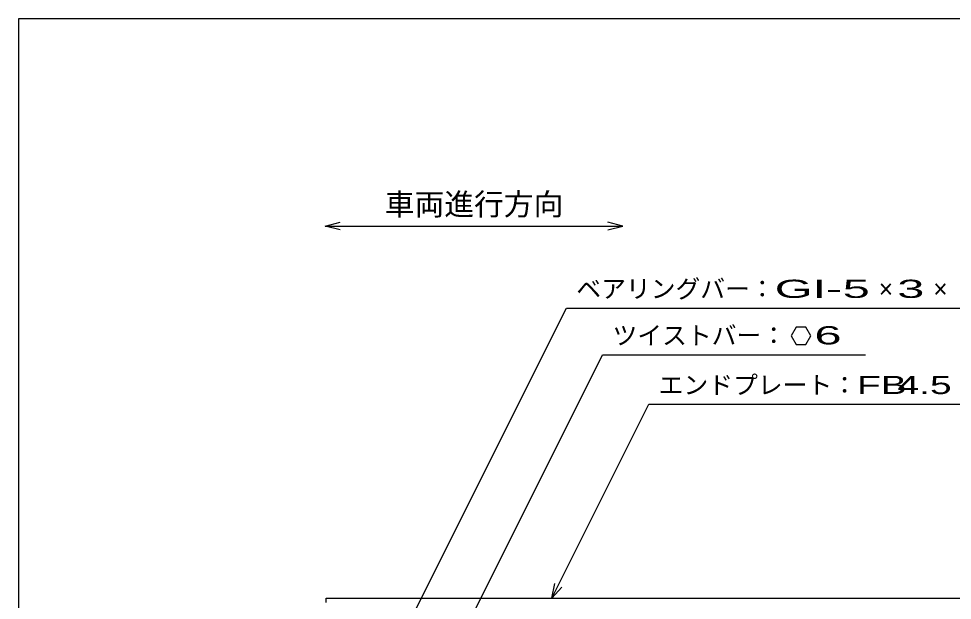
# Model space of a CAD drawing. Units: millimetres, scale not verified. Extents: x -1820 to 1731, y -1282 to 1054.
# Drawn here: x -1729 to -788, y 467 to 1054 of the extents above; entities that cross this region are included whole.
import ezdxf
from ezdxf.enums import TextEntityAlignment as Align

# ---------------------------------------------------------------- set-up
doc = ezdxf.new("R2010")
doc.units = ezdxf.units.MM
doc.header["$LTSCALE"] = 10
for name, color, linetype, lineweight in [('0_2', 150, 'Continuous', 25), ('16', 3, 'Continuous', 25), ('22', 4, 'Continuous', 25)]:
    doc.layers.add(name, color=color, linetype=linetype, lineweight=lineweight)
doc.styles.add('ベクトル', font='')
doc.styles.get('ベクトル').set_extended_font_data('ベクトル')

msp = doc.modelspace()

# ---------------------------------------------------------------- linework, layer by layer
at = {"layer": '0_2'}
for p, q in [((-1729, -1146.5), (-1729, 1053.5)), ((-1729, 1053.5), (1731, 1053.5))]:
    msp.add_line(p, q, dxfattribs=at)
at = {"layer": '0_2', "color": 4}
for p, q in [((-1419.83, 844.33), (-1404.83, 848.33)), ((-1119.83, 844.33), (-1134.83, 848.33)), ((-1404.83, 840.33), (-1419.83, 844.33)), ((-1419.83, 844.33), (-1119.83, 844.33)), ((-1134.83, 840.33), (-1119.83, 844.33))]:
    msp.add_line(p, q, dxfattribs=at)
at = {"layer": '16'}
for p, q in [((-1419, 469), (-424, 469)), ((-1419, 464.5), (-1419, 469))]:
    msp.add_line(p, q, dxfattribs=at)
at = {"layer": '22'}
for p, q in [((-1354, 407), (-1176.75, 761.5)), ((-1176.75, 761.5), (-716.75, 761.5)), ((-945.25, 742.27), (-950.25, 733.6)), ((-935.25, 742.27), (-945.25, 742.27)), ((-930.25, 733.5), (-935.25, 742.27)), ((-950.25, 733.6), (-945.25, 724.94)), ((-945.25, 724.94), (-935.25, 724.94)), ((-935.25, 724.94), (-930.25, 733.6)), ((-1281.5, 432), (-1140.25, 714.5)), ((-1140.25, 714.5), (-875.25, 714.5)), ((-1191.5, 469), (-1093.75, 664.5)), ((-1093.75, 664.5), (-673.75, 664.5)), ((-1191.5, 469), (-1188.5, 483.6)), ((-1191.5, 469), (-1181.5, 480))]:
    msp.add_line(p, q, dxfattribs=at)

# ---------------------------------------------------------------- texts
at = {"layer": '0_2', "color": 2, "style": 'ベクトル'}
msp.add_text('車両進行方向', height=21.99, dxfattribs=at).set_placement((-1359.83, 866.33), align=Align.MIDDLE_LEFT)
at = {"layer": '22', "color": 2, "style": 'ベクトル'}
for s, p in [('ベアリングバー：', (-1166.75, 781)), ('×', (-861.75, 781)), ('×', (-806.75, 781)), ('ツイストバー：', (-1130.25, 734)), ('エンドプレート：', (-1083.75, 684))]:
    msp.add_text(s, height=18.33, dxfattribs=at).set_placement(p, align=Align.MIDDLE_LEFT)
for s, width, p in [('GI-', 2, (-966.75, 781)), (' 5 ', 2, (-911.75, 781)), (' 3 ', 2, (-856.75, 781)), (' 6 ', 2, (-940.25, 734.1)), ('FB', 1.6, (-883.75, 684)), (' 4.5 ', 1.6, (-853.75, 684))]:
    msp.add_text(s, height=18.33, dxfattribs=dict(at, width=width)).set_placement(p, align=Align.MIDDLE_LEFT)

doc.saveas('drawing.dxf')
